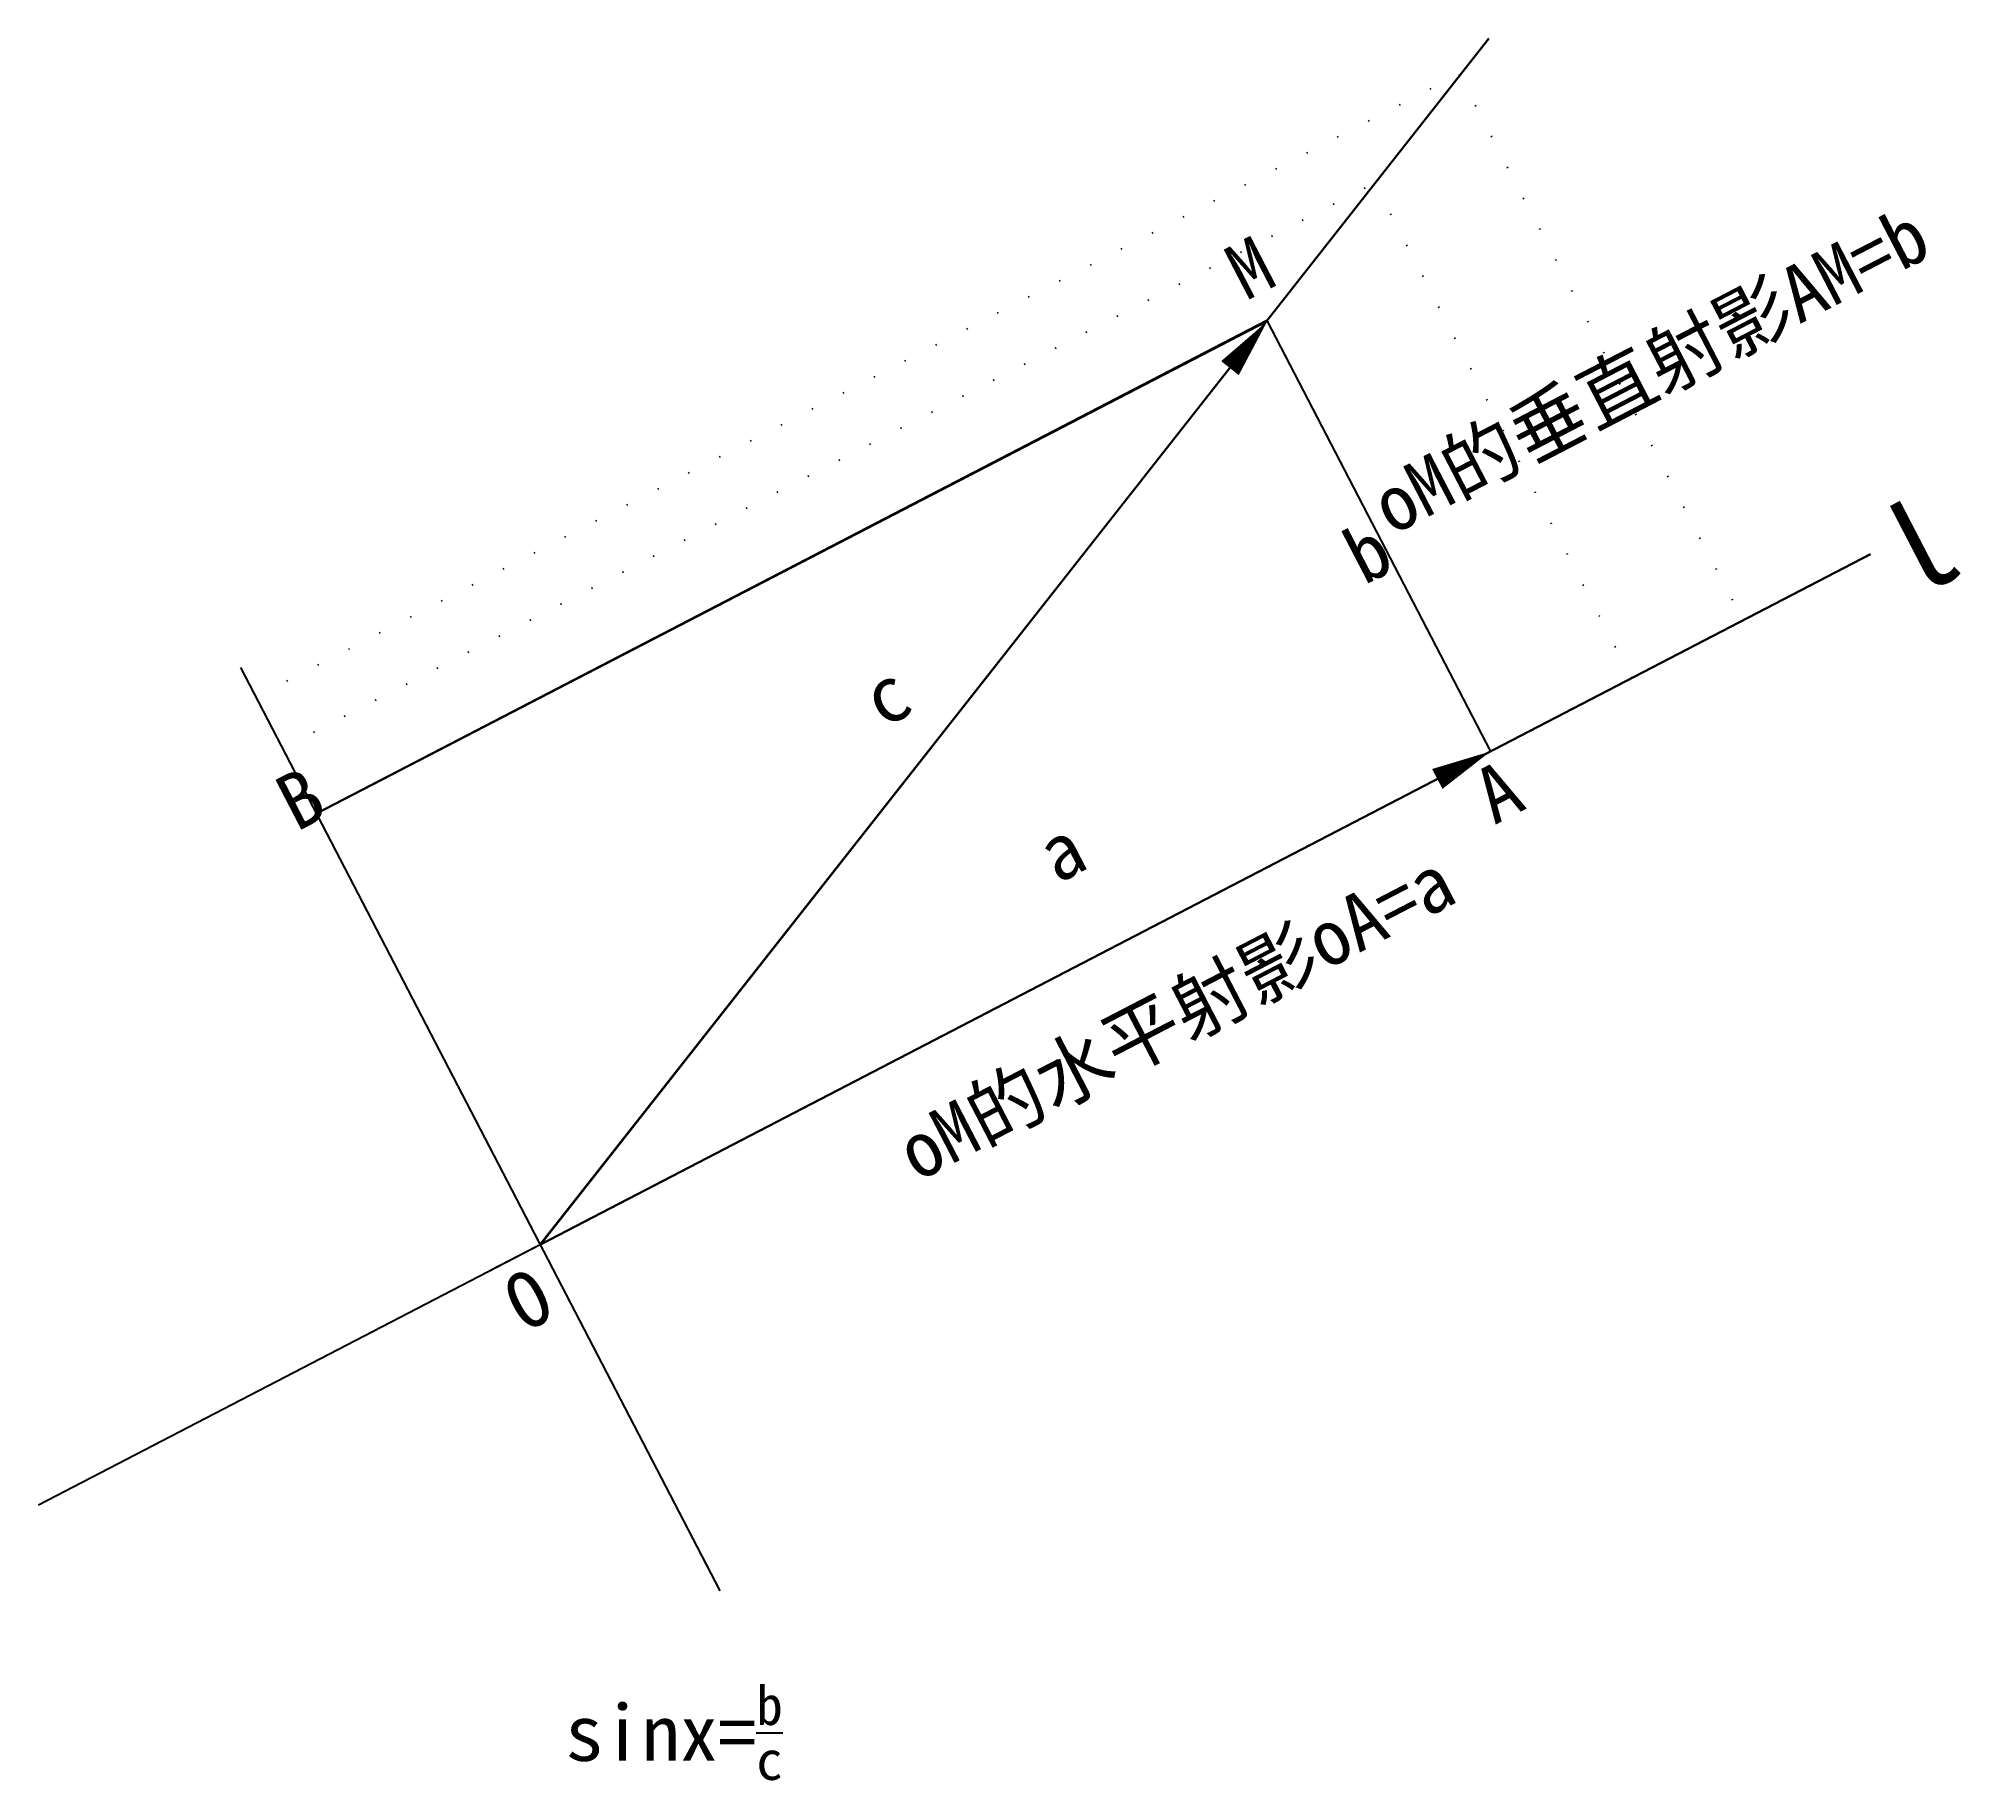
# Model space of a CAD drawing. Header units: millimetres. Extents: x 2034 to 2206, y 1023 to 1179.
import ezdxf

# ---------------------------------------------------------------- set-up
doc = ezdxf.new("R2010")
doc.units = ezdxf.units.MM
doc.linetypes.add('ACAD_ISO07W100', pattern=[3, 0, -3])
doc.styles.add('w', font='', dxfattribs={"height": 5})
doc.styles.get('w').set_extended_font_data('SimSun')

msp = doc.modelspace()

# ---------------------------------------------------------------- linework, layer by layer
for p, q in [((2079.11, 1071.19), (2163.62, 1178.64)), ((2034.44, 1048.01), (2197.63, 1132.69)), ((2052.44, 1122.61), (2095.12, 1040.35)), ((2074.71, 1068.91), (2083.59, 1073.52))]:
    msp.add_line(p, q)
at = {"lineweight": 30}
for p, q in [((2163.62, 1178.64), (2079.15, 1071.21)), ((2079.15, 1071.21), (2197.63, 1132.69))]:
    msp.add_line(p, q, dxfattribs=at)
at = {"color": 5}
msp.add_line((2143.85, 1153.51), (2059.19, 1109.58), dxfattribs=at)
at = {"color": 1}
msp.add_line((2143.85, 1153.51), (2163.77, 1115.12), dxfattribs=at)
at = {"linetype": 'ACAD_ISO07W100'}
for points in [[(2053.81, 1119.96), (2160.99, 1175.46), (2186.25, 1126.78)], [(2056.17, 1115.41), (2153.44, 1165.77), (2176.34, 1121.64)]]:
    msp.add_lwpolyline(points, dxfattribs=at)
for points in [[(2140.57, 1149.27, 2, 0, 0), (2143.89, 1153.44, 0, 0, 0)], [(2159.04, 1112.67, 2, 0, 0), (2163.77, 1115.12, 0, 0, 0)]]:
    msp.add_lwpolyline(points, format="xyseb")
msp.add_lwpolyline([(2059.19, 1109.58), (2143.89, 1153.44), (2163.77, 1115.12)])

# ---------------------------------------------------------------- texts
at = {"style": 'w'}
for s, p in [('M', (2141.99, 1155.22)), ('b', (2152.49, 1129.88)), ('c', (2109.62, 1117.15)), ('B', (2057.39, 1107.91)), ('A', (2164.12, 1108.54)), ('a', (2125.18, 1103.28)), ('O', (2077.7, 1063.3))]:
    msp.add_text(s, height=5, rotation=27.4233, dxfattribs=at).set_placement(p)
at = {"color": 1, "insert": (2152.66, 1138.76), "char_height": 5, "width": 60.8247, "attachment_point": 1, "rotation": 27.4233, "style": 'w'}
msp.add_mtext('oM的垂直射影AM=b', dxfattribs=at)
at = {"insert": (2201.99, 1133.36), "char_height": 8, "width": 16.0669, "attachment_point": 5, "rotation": 27.4233, "style": 'w'}
msp.add_mtext('l', dxfattribs=at)
at = {"color": 5, "insert": (2110.39, 1081.17), "char_height": 5, "width": 58.2786, "attachment_point": 1, "rotation": 27.4233, "style": 'w'}
msp.add_mtext('oM的水平射影oA=a', dxfattribs=at)
at = {"insert": (2081.36, 1031.9), "char_height": 5, "width": 109.3484, "attachment_point": 1, "style": 'w'}
msp.add_mtext('\\A1;sinx={\\H0.7x;\\Sb/c;}', dxfattribs=at)

doc.saveas('drawing.dxf')
